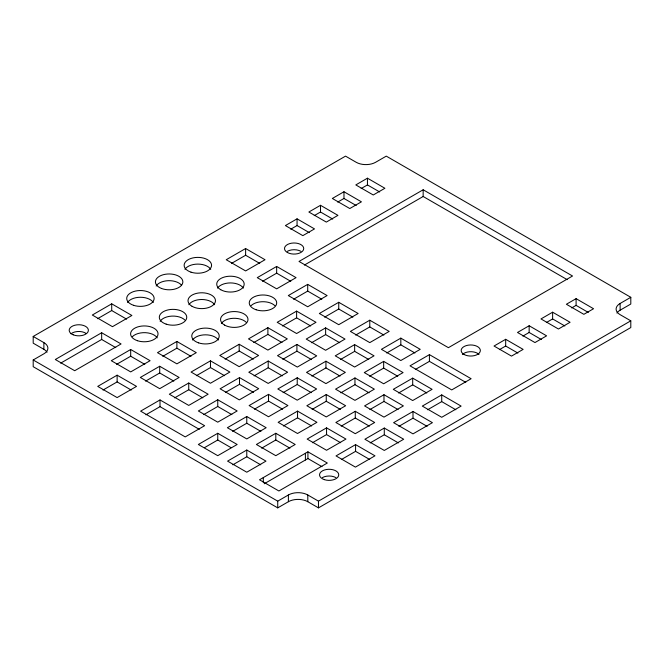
<?xml version="1.0" encoding="UTF-8"?>
<svg xmlns="http://www.w3.org/2000/svg" width="664" height="664" viewBox="0 0 664 664"><rect width="100%" height="100%" fill="white"/><g stroke="black" fill="none" stroke-linecap="round" stroke-linejoin="round"><path stroke-width="1" d="M47.061 352.227A13.72 7.918 0 0 0 43.874 349.33L33.2 343.172L33.2 336.449L345.529 156.131L356.203 162.29A13.72 7.918 0 0 0 375.6 162.29L386.274 156.131L630.8 297.306L630.8 304.029L620.126 310.188A13.72 7.918 0 0 0 616.939 313.084M111.71 303.83L92.313 315.026L112.482 326.671L131.887 315.475L111.71 303.83L111.71 310.544L126.625 319.152M97.6 318.695L111.71 310.544M630.8 297.306L620.126 303.465A13.72 7.918 0 0 0 620.126 314.67L630.8 320.828L630.8 327.551L318.471 507.869L307.797 501.71A13.72 7.918 0 0 0 288.4 501.71L277.726 507.869L33.2 366.694L33.2 359.971L43.874 353.812A13.72 7.918 0 0 0 43.874 342.616L33.2 336.449M245.622 248.527L226.225 259.732L245.622 270.929L265.027 259.732L245.622 248.527L245.622 255.25L231.512 263.401M297.057 218.838L285.396 225.569L302.842 235.645L314.504 228.906L297.057 218.838L297.057 225.552L309.266 232.607M320.504 205.3L308.868 212.015L326.314 222.091L337.951 215.368L320.504 205.3L320.504 212.015L332.722 219.07M343.977 191.747L332.34 198.47L349.787 208.537L361.423 201.823L343.977 191.747L343.977 198.47L356.194 205.516M367.449 178.193L355.813 184.916L373.259 194.984L384.896 188.269L367.449 178.193L367.449 184.916L379.667 191.962M101.667 332.747L55.303 359.514L74.7 370.719L121.064 343.952L101.667 332.747L101.667 339.47L60.656 363.15M290.774 229.18L297.057 225.552M314.238 215.634L320.504 212.015M337.71 202.088L343.977 198.47M361.183 188.535L367.449 184.916M130.692 349.505L111.286 360.701L130.692 371.906L150.089 360.701L130.692 349.505L130.692 356.228L116.582 364.37M276.664 266.455L257.267 277.652L276.664 288.848L296.061 277.652L276.664 266.455L276.664 273.17L262.554 281.32M423.159 189.771L299.024 261.442L448.399 347.679L572.534 276.008L423.159 189.771L423.159 196.494L567.164 279.635M304.378 265.069L423.159 196.494M117.13 375.185L97.733 386.39L117.13 397.587L136.527 386.39L117.13 375.185L117.13 381.908L131.24 390.05M176.89 341.462L157.492 352.659L176.89 363.855L196.295 352.659L176.89 341.462L176.89 348.177L191 356.327M103.02 390.05L117.13 381.908M162.78 356.327L176.89 348.177M159.709 366.262L140.311 377.459L159.709 388.664L179.114 377.459L159.709 366.262L159.709 372.977L173.819 381.128M307.706 284.375L288.3 295.571L307.706 306.768L327.103 295.571L307.706 284.375L307.706 291.089L293.596 299.24M145.599 381.128L159.709 372.977M210.471 360.842L191.074 372.047L210.471 383.244L229.868 372.047L210.471 360.842L210.471 367.565L224.581 375.708M239.181 344.267L219.784 355.472L239.181 366.669L258.587 355.472L239.181 344.267L239.181 350.99L225.071 359.133M267.891 327.692L248.494 338.897L267.891 350.094L287.296 338.897L267.891 327.692L267.891 334.415L253.789 342.558M296.609 311.117L277.203 322.314L296.609 333.519L316.006 322.314L296.609 311.117L296.609 317.84L282.499 325.982M196.361 375.708L210.471 367.565M188.734 383.012L169.337 394.217L188.734 405.413L208.131 394.217L188.734 383.012L188.734 389.735L174.624 397.877M160.007 399.944L140.61 411.14L185.231 436.904L204.628 425.699L160.007 399.944L160.007 406.658L199.275 429.334M338.74 302.294L319.342 313.491L338.74 324.688L358.137 313.491L338.74 302.294L338.74 309.009L324.63 317.16M145.897 414.809L160.007 406.658M239.496 377.6L220.091 388.805L239.297 399.886L258.703 388.689L239.496 377.6L239.496 384.323L225.387 392.466M268.206 361.025L248.809 372.222L268.206 383.427L287.603 372.222L268.206 361.025L268.206 367.748L254.096 375.89M296.916 344.45L277.519 355.647L297.306 367.076L316.703 355.871L296.916 344.45L296.916 351.173L311.541 359.614M325.626 327.875L306.228 339.072L325.626 350.277L345.023 339.072L325.626 327.875L325.626 334.59L311.516 342.74M282.806 359.315L296.916 351.173M217.751 399.769L198.353 410.974L217.751 422.171L237.156 410.974L217.751 399.769L217.751 406.493L231.861 414.635M203.649 414.635L217.751 406.493M369.782 320.214L350.384 331.411L369.782 342.616L389.179 331.411L369.782 320.214L369.782 326.929L355.672 335.079M268.513 394.358L249.116 405.555L268.513 416.76L287.919 405.555L268.513 394.358L268.513 401.081L254.403 409.223M297.223 377.783L277.826 388.979L297.223 400.184L316.628 388.979L297.223 377.783L297.223 384.498L283.121 392.648M325.941 361.208L306.536 372.404L325.941 383.601L345.338 372.404L325.941 361.208L325.941 367.922L311.831 376.073M354.651 344.624L335.245 355.829L354.651 367.026L374.048 355.829L354.651 344.624L354.651 351.347L340.541 359.498M217.751 433.285L198.353 444.482L217.751 455.678L237.156 444.482L217.751 433.285L217.751 440L204.529 447.636M246.776 416.527L227.378 427.724L246.776 438.929L266.173 427.724L246.776 416.527L246.776 423.25L232.666 431.392M400.824 338.134L381.418 349.33L400.824 360.535L420.221 349.33L400.824 338.134L400.824 344.848L386.714 352.999M297.538 411.116L278.141 422.312L297.538 433.509L316.935 422.312L297.538 411.116L297.538 417.83L283.428 425.981M326.248 394.532L306.851 405.737L326.248 416.934L345.645 405.737L326.248 394.532L326.248 401.255L312.138 409.406M354.958 377.957L335.561 389.162L354.958 400.359L374.355 389.162L354.958 377.957L354.958 384.68L340.848 392.822M383.667 361.382L364.27 372.587L383.667 383.784L403.073 372.587L383.667 361.382L383.667 368.105L369.566 376.247M246.776 450.034L227.569 461.123L246.776 472.212L265.982 461.123L246.776 450.034L246.776 456.757L232.807 464.825M275.801 433.285L256.395 444.482L275.801 455.678L295.198 444.482L275.801 433.285L275.801 440L261.691 448.15M429.417 354.642L410.012 365.839L451.719 389.917L471.125 378.721L429.417 354.642L429.417 361.357L465.796 382.364M415.307 369.508L429.417 361.357M326.555 427.865L307.158 439.07L326.555 450.267L345.961 439.07L326.555 427.865L326.555 434.588L312.453 442.73M355.273 411.29L335.868 422.495L355.273 433.692L374.67 422.495L355.273 411.29L355.273 418.013L341.163 426.155M383.983 394.715L364.577 405.911L383.983 417.116L403.38 405.911L383.983 394.715L383.983 401.438L369.873 409.58M412.693 378.14L393.296 389.336L412.693 400.541L432.09 389.336L412.693 378.14L412.693 384.863L398.583 393.005M307.922 451.827L259.499 479.781L278.897 490.986L327.319 463.024L307.922 451.827L307.922 458.55L264.197 483.79M505.677 339.304L494.033 346.027L511.496 356.111L523.132 349.388L505.677 339.304L505.677 346.027L517.895 353.082M529.15 325.758L517.505 332.473L534.968 342.558L546.605 335.835L529.15 325.758L529.15 332.473L541.367 339.528M552.622 312.204L540.977 318.928L558.441 329.004L570.077 322.281L552.622 312.204L552.622 318.928L564.84 325.982M576.095 298.651L566.392 304.253L583.855 314.329L593.55 308.735L576.095 298.651L576.095 305.374L588.312 312.429M499.403 349.646L505.677 346.027M522.883 336.092L529.15 332.473M546.356 322.546L552.622 318.928M571.687 307.913L576.095 305.374M355.58 444.623L336.026 455.911L355.423 467.116L374.977 455.819L355.58 444.623L355.58 451.346L341.362 459.554M384.29 428.048L364.893 439.244L384.29 450.449L403.687 439.244L384.29 428.048L384.29 434.771L370.18 442.913M413 411.472L393.603 422.669L413 433.874L432.405 422.669L413 411.472L413 418.187L398.89 426.338M441.718 394.897L422.312 406.094L441.718 417.291L461.115 406.094L441.718 394.897L441.718 401.612L455.819 409.763M427.608 409.763L441.718 401.612M33.2 359.971L277.726 501.154L288.4 494.987A13.72 7.918 0 0 1 307.797 494.987L318.471 501.154L630.8 320.828M245.622 255.25L259.732 263.401M276.664 273.17L290.774 281.32M307.706 291.089L321.808 299.24M338.74 309.009L352.85 317.16M369.782 326.929L383.892 335.079M400.824 344.848L414.925 352.999M296.609 317.84L310.711 325.982M325.626 334.59L339.736 342.74M354.651 351.347L368.761 359.498M383.667 368.105L397.777 376.247M412.693 384.863L426.803 393.005M267.891 334.415L282.001 342.558M325.941 367.922L340.043 376.073M354.958 384.68L369.068 392.822M383.983 401.438L398.093 409.58M413 418.187L427.11 426.338M239.181 350.99L253.291 359.133M268.206 367.748L282.316 375.89M297.223 384.498L311.333 392.648M326.248 401.255L340.358 409.406M355.273 418.013L369.375 426.155M384.29 434.771L398.4 442.913M239.496 384.323L253.465 392.382M268.513 401.081L282.623 409.223M297.538 417.83L311.648 425.981M326.555 434.588L340.665 442.73M355.58 451.346L369.69 459.488M101.667 339.47L115.777 347.612M130.692 356.228L144.802 364.37M188.734 389.735L202.844 397.877M246.776 423.25L260.886 431.392M275.801 440L289.902 448.15M307.922 458.55L322.023 466.692M217.751 440L230.981 447.636M246.776 456.757L260.744 464.825M620.126 303.465L620.126 310.188M318.471 501.154L318.471 507.869M307.797 494.987L307.797 501.71M305.398 453.28L305.398 460.003M288.4 494.987L288.4 501.71M277.726 501.154L277.726 507.869M263.301 477.59L263.301 482.388M43.874 342.616L43.874 349.33M322.347 477.632A9.603 5.544 0 0 1 335.926 477.632M287.329 251.332A9.603 5.544 0 0 1 300.916 251.332M462.41 354.493A9.603 5.544 0 0 1 479.034 354.427M70.973 333.793A9.603 5.544 0 0 1 86.204 333.486M192.61 340.034A13.72 7.918 0 0 1 205.5 334.822A13.72 7.918 0 0 1 218.39 340.034M221.378 323.493A13.72 7.918 0 0 1 233.072 318.313A13.72 7.918 0 0 1 246.153 322.239M132.443 336.615A13.72 7.918 0 0 1 145.516 332.681A13.72 7.918 0 0 1 157.21 337.868M127.538 302.469A13.72 7.918 0 0 1 140.428 297.256A13.72 7.918 0 0 1 153.318 302.469M184.957 269.31A13.72 7.918 0 0 1 197.847 264.098A13.72 7.918 0 0 1 210.737 269.31M156.165 286.018A13.72 7.918 0 0 1 168.291 280.689A13.72 7.918 0 0 1 181.463 285.122M160.14 321.293A13.72 7.918 0 0 1 171.835 316.106A13.72 7.918 0 0 1 184.907 320.04M188.85 304.718A13.72 7.918 0 0 1 201.74 299.505A13.72 7.918 0 0 1 214.63 304.718M217.56 288.134A13.72 7.918 0 0 1 230.449 282.922A13.72 7.918 0 0 1 243.348 288.134M251.1 305.664A13.72 7.918 0 0 1 274.863 305.664M324.339 479.632A9.603 5.544 0 0 0 338.74 474.826A9.603 5.544 0 0 0 324.339 470.029A9.603 5.544 0 0 0 324.339 479.632M287.329 252.453A9.603 5.544 0 0 0 303.398 249.963A9.603 5.544 0 0 0 291.637 243.173A9.603 5.544 0 0 0 287.329 252.453M464.011 354.452A9.603 5.544 0 0 0 480.047 351.903A9.603 5.544 0 0 0 468.203 345.164A9.603 5.544 0 0 0 464.011 354.452M73.206 334.805A9.603 5.544 0 0 0 88.345 330.83A9.603 5.544 0 0 0 74.808 325.244A9.603 5.544 0 0 0 73.206 334.805M166.174 324.14A13.72 7.918 0 0 0 186.75 317.276A13.72 7.918 0 0 0 166.174 310.42A13.72 7.918 0 0 0 166.174 324.14M224.573 325.078A13.72 7.918 0 0 0 247.523 321.534A13.72 7.918 0 0 0 230.723 311.831A13.72 7.918 0 0 0 224.573 325.078M198.636 342.881A13.72 7.918 0 0 0 219.22 336.026A13.72 7.918 0 0 0 198.636 329.161A13.72 7.918 0 0 0 198.636 342.881M137.465 340.715A13.72 7.918 0 0 0 158.04 333.851A13.72 7.918 0 0 0 137.465 326.995A13.72 7.918 0 0 0 137.465 340.715M133.564 305.307A13.72 7.918 0 0 0 154.139 298.451A13.72 7.918 0 0 0 133.564 291.596A13.72 7.918 0 0 0 133.564 305.307M190.991 272.157A13.72 7.918 0 0 0 211.567 265.301A13.72 7.918 0 0 0 190.991 258.445A13.72 7.918 0 0 0 190.991 272.157M256.121 309.764A13.72 7.918 0 0 0 276.697 302.909A13.72 7.918 0 0 0 256.121 296.044A13.72 7.918 0 0 0 256.121 309.764M161.468 288.442A13.72 7.918 0 0 0 182.824 282.424A13.72 7.918 0 0 0 163.12 274.763A13.72 7.918 0 0 0 161.468 288.442M192.045 306.303A13.72 7.918 0 0 0 214.995 302.751A13.72 7.918 0 0 0 198.196 293.048A13.72 7.918 0 0 0 192.045 306.303M220.755 289.728A13.72 7.918 0 0 0 243.705 286.176A13.72 7.918 0 0 0 226.905 276.473A13.72 7.918 0 0 0 220.755 289.728"/></g></svg>
